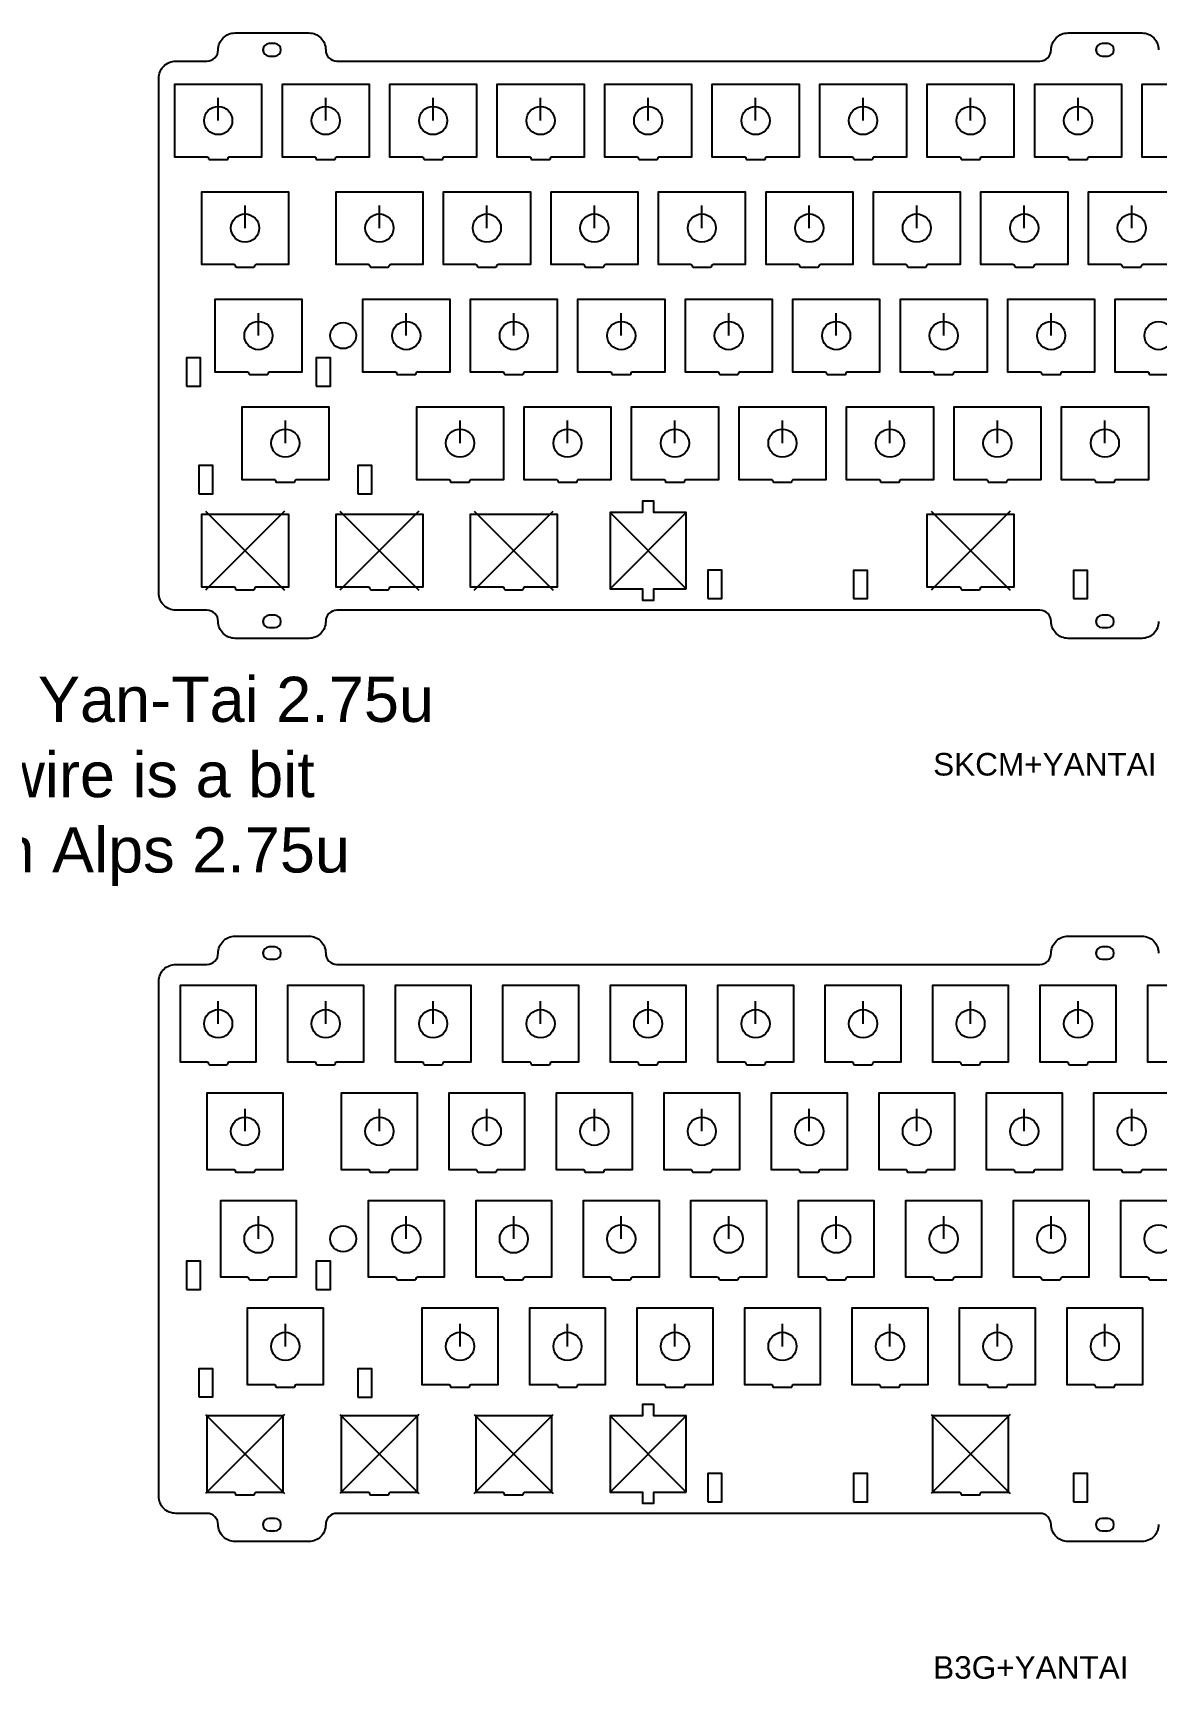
# Model space of a CAD drawing. Header units: millimetres. Extents: x 106 to 821, y 205 to 497.
# Drawn here: x 463.3 to 662.3, y 205.1 to 496.7 of the extents above; entities that cross this region are included whole.
import ezdxf

# ---------------------------------------------------------------- set-up
doc = ezdxf.new("R2010")
doc.units = ezdxf.units.MM
doc.layers.get('Defpoints').update_dxf_attribs({"color": 1})
doc.layers.add('Cmts', color=3, linetype='Continuous')
doc.styles.get("Standard").update_dxf_attribs({"font": 'arial.ttf'})

msp = doc.modelspace()

# ---------------------------------------------------------------- linework, layer by layer
for p, q in [((496.1, 481.18), (496.1, 485.18)), ((515.15, 481.18), (515.15, 485.18)), ((534.2, 481.18), (534.2, 485.18)), ((553.25, 481.18), (553.25, 485.18)), ((572.3, 481.18), (572.3, 485.18)), ((591.35, 481.18), (591.35, 485.18)), ((610.4, 481.18), (610.4, 485.18)), ((629.45, 481.18), (629.45, 485.18)), ((648.5, 481.18), (648.5, 485.18)), ((500.86, 462.13), (500.86, 466.13)), ((524.67, 462.13), (524.67, 466.13)), ((543.72, 462.13), (543.72, 466.13)), ((562.77, 462.13), (562.77, 466.13)), ((581.82, 462.13), (581.82, 466.13)), ((600.87, 462.13), (600.87, 466.13)), ((619.92, 462.13), (619.92, 466.13)), ((638.97, 462.13), (638.97, 466.13)), ((658.02, 462.13), (658.02, 466.13)), ((529.44, 443.08), (529.44, 447.08)), ((548.49, 443.08), (548.49, 447.08)), ((567.54, 443.08), (567.54, 447.08)), ((586.59, 443.08), (586.59, 447.08)), ((605.64, 443.08), (605.64, 447.08)), ((624.69, 443.08), (624.69, 447.08)), ((643.74, 443.08), (643.74, 447.08)), ((538.96, 424.03), (538.96, 428.03)), ((558.01, 424.03), (558.01, 428.03)), ((577.06, 424.03), (577.06, 428.03)), ((596.11, 424.03), (596.11, 428.03)), ((615.16, 424.03), (615.16, 428.03)), ((634.21, 424.03), (634.21, 428.03)), ((653.26, 424.03), (653.26, 428.03)), ((496.1, 321.18), (496.1, 325.18)), ((515.15, 321.18), (515.15, 325.18)), ((534.2, 321.18), (534.2, 325.18)), ((553.25, 321.18), (553.25, 325.18)), ((572.3, 321.18), (572.3, 325.18)), ((591.35, 321.18), (591.35, 325.18)), ((610.4, 321.18), (610.4, 325.18)), ((629.45, 321.18), (629.45, 325.18)), ((648.5, 321.18), (648.5, 325.18)), ((500.86, 302.13), (500.86, 306.13)), ((524.67, 302.13), (524.67, 306.13)), ((543.72, 302.13), (543.72, 306.13)), ((562.77, 302.13), (562.77, 306.13)), ((581.82, 302.13), (581.82, 306.13)), ((600.87, 302.13), (600.87, 306.13)), ((619.92, 302.13), (619.92, 306.13)), ((638.97, 302.13), (638.97, 306.13)), ((658.02, 302.13), (658.02, 306.13)), ((529.44, 283.08), (529.44, 287.08)), ((548.49, 283.08), (548.49, 287.08)), ((567.54, 283.08), (567.54, 287.08)), ((586.59, 283.08), (586.59, 287.08)), ((605.64, 283.08), (605.64, 287.08)), ((624.69, 283.08), (624.69, 287.08)), ((643.74, 283.08), (643.74, 287.08)), ((538.96, 264.03), (538.96, 268.03)), ((558.01, 264.03), (558.01, 268.03)), ((577.06, 264.03), (577.06, 268.03)), ((596.11, 264.03), (596.11, 268.03)), ((615.16, 264.03), (615.16, 268.03)), ((634.21, 264.03), (634.21, 268.03)), ((653.26, 264.03), (653.26, 268.03))]:
    msp.add_line(p, q)
at = {"color": 3}
for p, q in [((503.24, 443.08), (503.24, 447.08)), ((508, 424.03), (508, 428.03)), ((503.24, 283.08), (503.24, 287.08)), ((508, 264.03), (508, 268.03))]:
    msp.add_line(p, q, dxfattribs=at)
for points in [[(662.79, 392.45, -0.414214), (659.79, 389.45), (646.74, 389.45, -0.414214), (643.74, 392.45), (643.74, 392.45, 0.414214), (641.74, 394.45), (517.15, 394.45, 0.414214), (515.15, 392.45), (515.15, 392.45, -0.414214), (512.15, 389.45), (499.1, 389.45, -0.414214), (496.1, 392.45), (496.1, 392.45, 0.414214), (494.1, 394.45), (488.57, 394.45, -0.414214), (485.57, 397.45), (485.57, 488.7, -0.414214), (488.57, 491.7), (494.1, 491.7, 0.414214), (496.1, 493.7), (496.1, 493.7, -0.414214), (499.1, 496.7), (512.15, 496.7, -0.414214), (515.15, 493.7), (515.15, 493.7, 0.414214), (517.15, 491.7), (641.74, 491.7, 0.414214), (643.74, 493.7), (643.74, 493.7, -0.414214), (646.74, 496.7), (659.79, 496.7, -0.414214), (662.79, 493.7)], [(662.79, 232.45, -0.414214), (659.79, 229.45), (646.74, 229.45, -0.414214), (643.74, 232.45), (643.74, 232.45, 0.414214), (641.74, 234.45), (517.15, 234.45, 0.414214), (515.15, 232.45), (515.15, 232.45, -0.414214), (512.15, 229.45), (499.1, 229.45, -0.414214), (496.1, 232.45), (496.1, 232.45, 0.414214), (494.1, 234.45), (488.57, 234.45, -0.414214), (485.57, 237.45), (485.57, 328.7, -0.414214), (488.57, 331.7), (494.1, 331.7, 0.414214), (496.1, 333.7), (496.1, 333.7, -0.414214), (499.1, 336.7), (512.15, 336.7, -0.414214), (515.15, 333.7), (515.15, 333.7, 0.414214), (517.15, 331.7), (641.74, 331.7, 0.414214), (643.74, 333.7), (643.74, 333.7, -0.414214), (646.74, 336.7), (659.79, 336.7, -0.414214), (662.79, 333.7)]]:
    msp.add_lwpolyline(points, format="xyb")
for points in [[(506.12, 492.6, 1), (506.12, 494.8), (505.12, 494.8, 1), (505.12, 492.6)], [(653.76, 492.6, 1), (653.76, 494.8), (652.76, 494.8, 1), (652.76, 492.6)], [(503.86, 487.57), (503.86, 487.57), (488.36, 487.57), (488.36, 487.57), (488.36, 474.77), (488.36, 474.77), (494.11, 474.77, -0.414214), (494.36, 474.52), (494.36, 474.52, 0.414214), (494.61, 474.27), (497.61, 474.27, 0.414214), (497.86, 474.52), (497.86, 474.52, -0.414214), (498.11, 474.77), (503.86, 474.77), (503.86, 474.77)], [(522.91, 487.57), (522.91, 487.57), (507.41, 487.57), (507.41, 487.57), (507.41, 474.77), (507.41, 474.77), (513.16, 474.77, -0.414214), (513.41, 474.52), (513.41, 474.52, 0.414214), (513.66, 474.27), (516.66, 474.27, 0.414214), (516.91, 474.52), (516.91, 474.52, -0.414214), (517.16, 474.77), (522.91, 474.77), (522.91, 474.77)], [(541.96, 487.57), (541.96, 487.57), (526.46, 487.57), (526.46, 487.57), (526.46, 474.77), (526.46, 474.77), (532.21, 474.77, -0.414214), (532.46, 474.52), (532.46, 474.52, 0.414214), (532.71, 474.27), (535.71, 474.27, 0.414214), (535.96, 474.52), (535.96, 474.52, -0.414214), (536.21, 474.77), (541.96, 474.77), (541.96, 474.77)], [(561.01, 487.57), (561.01, 487.57), (545.51, 487.57), (545.51, 487.57), (545.51, 474.77), (545.51, 474.77), (551.26, 474.77, -0.414214), (551.51, 474.52), (551.51, 474.52, 0.414214), (551.76, 474.27), (554.76, 474.27, 0.414214), (555.01, 474.52), (555.01, 474.52, -0.414214), (555.26, 474.77), (561.01, 474.77), (561.01, 474.77)], [(580.06, 487.57), (580.06, 487.57), (564.56, 487.57), (564.56, 487.57), (564.56, 474.77), (564.56, 474.77), (570.31, 474.77, -0.414214), (570.56, 474.52), (570.56, 474.52, 0.414214), (570.81, 474.27), (573.81, 474.27, 0.414214), (574.06, 474.52), (574.06, 474.52, -0.414214), (574.31, 474.77), (580.06, 474.77), (580.06, 474.77)], [(599.11, 487.57), (599.11, 487.57), (583.61, 487.57), (583.61, 487.57), (583.61, 474.77), (583.61, 474.77), (589.36, 474.77, -0.414214), (589.61, 474.52), (589.61, 474.52, 0.414214), (589.86, 474.27), (592.86, 474.27, 0.414214), (593.11, 474.52), (593.11, 474.52, -0.414214), (593.36, 474.77), (599.11, 474.77), (599.11, 474.77)], [(618.16, 487.57), (618.16, 487.57), (602.66, 487.57), (602.66, 487.57), (602.66, 474.77), (602.66, 474.77), (608.41, 474.77, -0.414214), (608.66, 474.52), (608.66, 474.52, 0.414214), (608.91, 474.27), (611.91, 474.27, 0.414214), (612.16, 474.52), (612.16, 474.52, -0.414214), (612.41, 474.77), (618.16, 474.77), (618.16, 474.77)], [(637.21, 487.57), (637.21, 487.57), (621.71, 487.57), (621.71, 487.57), (621.71, 474.77), (621.71, 474.77), (627.46, 474.77, -0.414214), (627.71, 474.52), (627.71, 474.52, 0.414214), (627.96, 474.27), (630.96, 474.27, 0.414214), (631.21, 474.52), (631.21, 474.52, -0.414214), (631.46, 474.77), (637.21, 474.77), (637.21, 474.77)], [(656.26, 487.57), (656.26, 487.57), (640.76, 487.57), (640.76, 487.57), (640.76, 474.77), (640.76, 474.77), (646.51, 474.77, -0.414214), (646.76, 474.52), (646.76, 474.52, 0.414214), (647.01, 474.27), (650.01, 474.27, 0.414214), (650.26, 474.52), (650.26, 474.52, -0.414214), (650.51, 474.77), (656.26, 474.77), (656.26, 474.77)], [(675.31, 487.57), (675.31, 487.57), (659.81, 487.57), (659.81, 487.57), (659.81, 474.77), (659.81, 474.77), (665.56, 474.77, -0.414214), (665.81, 474.52), (665.81, 474.52, 0.414214), (666.06, 474.27), (669.06, 474.27, 0.414214), (669.31, 474.52), (669.31, 474.52, -0.414214), (669.56, 474.77), (675.31, 474.77), (675.31, 474.77)], [(508.62, 468.52), (508.62, 468.52), (493.12, 468.52), (493.12, 468.52), (493.12, 455.72), (493.12, 455.72), (498.87, 455.72, -0.414214), (499.12, 455.47), (499.12, 455.47, 0.414214), (499.37, 455.22), (502.37, 455.22, 0.414214), (502.62, 455.47), (502.62, 455.47, -0.414214), (502.87, 455.72), (508.62, 455.72), (508.62, 455.72)], [(532.44, 468.52), (532.44, 468.52), (516.94, 468.52), (516.94, 468.52), (516.94, 455.72), (516.94, 455.72), (522.69, 455.72, -0.414214), (522.94, 455.47), (522.94, 455.47, 0.414214), (523.19, 455.22), (526.19, 455.22, 0.414214), (526.44, 455.47), (526.44, 455.47, -0.414214), (526.69, 455.72), (532.44, 455.72), (532.44, 455.72)], [(551.49, 468.52), (551.49, 468.52), (535.99, 468.52), (535.99, 468.52), (535.99, 455.72), (535.99, 455.72), (541.74, 455.72, -0.414214), (541.99, 455.47), (541.99, 455.47, 0.414214), (542.24, 455.22), (545.24, 455.22, 0.414214), (545.49, 455.47), (545.49, 455.47, -0.414214), (545.74, 455.72), (551.49, 455.72), (551.49, 455.72)], [(570.54, 468.52), (570.54, 468.52), (555.04, 468.52), (555.04, 468.52), (555.04, 455.72), (555.04, 455.72), (560.79, 455.72, -0.414214), (561.04, 455.47), (561.04, 455.47, 0.414214), (561.29, 455.22), (564.29, 455.22, 0.414214), (564.54, 455.47), (564.54, 455.47, -0.414214), (564.79, 455.72), (570.54, 455.72), (570.54, 455.72)], [(589.59, 468.52), (589.59, 468.52), (574.09, 468.52), (574.09, 468.52), (574.09, 455.72), (574.09, 455.72), (579.84, 455.72, -0.414214), (580.09, 455.47), (580.09, 455.47, 0.414214), (580.34, 455.22), (583.34, 455.22, 0.414214), (583.59, 455.47), (583.59, 455.47, -0.414214), (583.84, 455.72), (589.59, 455.72), (589.59, 455.72)], [(608.64, 468.52), (608.64, 468.52), (593.14, 468.52), (593.14, 468.52), (593.14, 455.72), (593.14, 455.72), (598.89, 455.72, -0.414214), (599.14, 455.47), (599.14, 455.47, 0.414214), (599.39, 455.22), (602.39, 455.22, 0.414214), (602.64, 455.47), (602.64, 455.47, -0.414214), (602.89, 455.72), (608.64, 455.72), (608.64, 455.72)], [(627.69, 468.52), (627.69, 468.52), (612.19, 468.52), (612.19, 468.52), (612.19, 455.72), (612.19, 455.72), (617.94, 455.72, -0.414214), (618.19, 455.47), (618.19, 455.47, 0.414214), (618.44, 455.22), (621.44, 455.22, 0.414214), (621.69, 455.47), (621.69, 455.47, -0.414214), (621.94, 455.72), (627.69, 455.72), (627.69, 455.72)], [(646.74, 468.52), (646.74, 468.52), (631.24, 468.52), (631.24, 468.52), (631.24, 455.72), (631.24, 455.72), (636.99, 455.72, -0.414214), (637.24, 455.47), (637.24, 455.47, 0.414214), (637.49, 455.22), (640.49, 455.22, 0.414214), (640.74, 455.47), (640.74, 455.47, -0.414214), (640.99, 455.72), (646.74, 455.72), (646.74, 455.72)], [(665.79, 468.52), (665.79, 468.52), (650.29, 468.52), (650.29, 468.52), (650.29, 455.72), (650.29, 455.72), (656.04, 455.72, -0.414214), (656.29, 455.47), (656.29, 455.47, 0.414214), (656.54, 455.22), (659.54, 455.22, 0.414214), (659.79, 455.47), (659.79, 455.47, -0.414214), (660.04, 455.72), (665.79, 455.72), (665.79, 455.72)], [(511, 449.47), (511, 449.47), (495.5, 449.47), (495.5, 449.47), (495.5, 436.67), (495.5, 436.67), (501.25, 436.67, -0.414214), (501.5, 436.42), (501.5, 436.42, 0.414214), (501.75, 436.17), (504.75, 436.17, 0.414214), (505, 436.42), (505, 436.42, -0.414214), (505.25, 436.67), (511, 436.67), (511, 436.67)], [(537.2, 449.47), (537.2, 449.47), (521.7, 449.47), (521.7, 449.47), (521.7, 436.67), (521.7, 436.67), (527.45, 436.67, -0.414214), (527.7, 436.42), (527.7, 436.42, 0.414214), (527.95, 436.17), (530.95, 436.17, 0.414214), (531.2, 436.42), (531.2, 436.42, -0.414214), (531.45, 436.67), (537.2, 436.67), (537.2, 436.67)], [(556.25, 449.47), (556.25, 449.47), (540.75, 449.47), (540.75, 449.47), (540.75, 436.67), (540.75, 436.67), (546.5, 436.67, -0.414214), (546.75, 436.42), (546.75, 436.42, 0.414214), (547, 436.17), (550, 436.17, 0.414214), (550.25, 436.42), (550.25, 436.42, -0.414214), (550.5, 436.67), (556.25, 436.67), (556.25, 436.67)], [(575.3, 449.47), (575.3, 449.47), (559.8, 449.47), (559.8, 449.47), (559.8, 436.67), (559.8, 436.67), (565.55, 436.67, -0.414214), (565.8, 436.42), (565.8, 436.42, 0.414214), (566.05, 436.17), (569.05, 436.17, 0.414214), (569.3, 436.42), (569.3, 436.42, -0.414214), (569.55, 436.67), (575.3, 436.67), (575.3, 436.67)], [(594.35, 449.47), (594.35, 449.47), (578.85, 449.47), (578.85, 449.47), (578.85, 436.67), (578.85, 436.67), (584.6, 436.67, -0.414214), (584.85, 436.42), (584.85, 436.42, 0.414214), (585.1, 436.17), (588.1, 436.17, 0.414214), (588.35, 436.42), (588.35, 436.42, -0.414214), (588.6, 436.67), (594.35, 436.67), (594.35, 436.67)], [(613.4, 449.47), (613.4, 449.47), (597.9, 449.47), (597.9, 449.47), (597.9, 436.67), (597.9, 436.67), (603.65, 436.67, -0.414214), (603.9, 436.42), (603.9, 436.42, 0.414214), (604.15, 436.17), (607.15, 436.17, 0.414214), (607.4, 436.42), (607.4, 436.42, -0.414214), (607.65, 436.67), (613.4, 436.67), (613.4, 436.67)], [(632.45, 449.47), (632.45, 449.47), (616.95, 449.47), (616.95, 449.47), (616.95, 436.67), (616.95, 436.67), (622.7, 436.67, -0.414214), (622.95, 436.42), (622.95, 436.42, 0.414214), (623.2, 436.17), (626.2, 436.17, 0.414214), (626.45, 436.42), (626.45, 436.42, -0.414214), (626.7, 436.67), (632.45, 436.67), (632.45, 436.67)], [(651.5, 449.47), (651.5, 449.47), (636, 449.47), (636, 449.47), (636, 436.67), (636, 436.67), (641.75, 436.67, -0.414214), (642, 436.42), (642, 436.42, 0.414214), (642.25, 436.17), (645.25, 436.17, 0.414214), (645.5, 436.42), (645.5, 436.42, -0.414214), (645.75, 436.67), (651.5, 436.67), (651.5, 436.67)], [(670.55, 449.47), (670.55, 449.47), (655.05, 449.47), (655.05, 449.47), (655.05, 436.67), (655.05, 436.67), (660.8, 436.67, -0.414214), (661.05, 436.42), (661.05, 436.42, 0.414214), (661.3, 436.17), (664.3, 436.17, 0.414214), (664.55, 436.42), (664.55, 436.42, -0.414214), (664.8, 436.67), (670.55, 436.67), (670.55, 436.67)], [(515.77, 430.42), (515.77, 430.42), (500.27, 430.42), (500.27, 430.42), (500.27, 417.62), (500.27, 417.62), (506.02, 417.62, -0.414214), (506.27, 417.37), (506.27, 417.37, 0.414214), (506.52, 417.12), (509.52, 417.12, 0.414214), (509.77, 417.37), (509.77, 417.37, -0.414214), (510.02, 417.62), (515.77, 417.62), (515.77, 417.62)], [(546.72, 430.42), (546.72, 430.42), (531.22, 430.42), (531.22, 430.42), (531.22, 417.62), (531.22, 417.62), (536.97, 417.62, -0.414214), (537.22, 417.37), (537.22, 417.37, 0.414214), (537.47, 417.12), (540.47, 417.12, 0.414214), (540.72, 417.37), (540.72, 417.37, -0.414214), (540.97, 417.62), (546.72, 417.62), (546.72, 417.62)], [(565.77, 430.42), (565.77, 430.42), (550.27, 430.42), (550.27, 430.42), (550.27, 417.62), (550.27, 417.62), (556.02, 417.62, -0.414214), (556.27, 417.37), (556.27, 417.37, 0.414214), (556.52, 417.12), (559.52, 417.12, 0.414214), (559.77, 417.37), (559.77, 417.37, -0.414214), (560.02, 417.62), (565.77, 417.62), (565.77, 417.62)], [(584.82, 430.42), (584.82, 430.42), (569.32, 430.42), (569.32, 430.42), (569.32, 417.62), (569.32, 417.62), (575.07, 417.62, -0.414214), (575.32, 417.37), (575.32, 417.37, 0.414214), (575.57, 417.12), (578.57, 417.12, 0.414214), (578.82, 417.37), (578.82, 417.37, -0.414214), (579.07, 417.62), (584.82, 417.62), (584.82, 417.62)], [(603.87, 430.42), (603.87, 430.42), (588.37, 430.42), (588.37, 430.42), (588.37, 417.62), (588.37, 417.62), (594.12, 417.62, -0.414214), (594.37, 417.37), (594.37, 417.37, 0.414214), (594.62, 417.12), (597.62, 417.12, 0.414214), (597.87, 417.37), (597.87, 417.37, -0.414214), (598.12, 417.62), (603.87, 417.62), (603.87, 417.62)], [(622.92, 430.42), (622.92, 430.42), (607.42, 430.42), (607.42, 430.42), (607.42, 417.62), (607.42, 417.62), (613.17, 417.62, -0.414214), (613.42, 417.37), (613.42, 417.37, 0.414214), (613.67, 417.12), (616.67, 417.12, 0.414214), (616.92, 417.37), (616.92, 417.37, -0.414214), (617.17, 417.62), (622.92, 417.62), (622.92, 417.62)], [(641.97, 430.42), (641.97, 430.42), (626.47, 430.42), (626.47, 430.42), (626.47, 417.62), (626.47, 417.62), (632.22, 417.62, -0.414214), (632.47, 417.37), (632.47, 417.37, 0.414214), (632.72, 417.12), (635.72, 417.12, 0.414214), (635.97, 417.37), (635.97, 417.37, -0.414214), (636.22, 417.62), (641.97, 417.62), (641.97, 417.62)], [(661.02, 430.42), (661.02, 430.42), (645.52, 430.42), (645.52, 430.42), (645.52, 417.62), (645.52, 417.62), (651.27, 417.62, -0.414214), (651.52, 417.37), (651.52, 417.37, 0.414214), (651.77, 417.12), (654.77, 417.12, 0.414214), (655.02, 417.37), (655.02, 417.37, -0.414214), (655.27, 417.62), (661.02, 417.62), (661.02, 417.62)], [(508.62, 411.37), (508.62, 411.37), (493.12, 411.37), (493.12, 411.37), (493.12, 398.57), (493.12, 398.57), (498.87, 398.57, -0.414214), (499.12, 398.32), (499.12, 398.32, 0.414214), (499.37, 398.07), (502.37, 398.07, 0.414214), (502.62, 398.32), (502.62, 398.32, -0.414214), (502.87, 398.57), (508.62, 398.57), (508.62, 398.57)], [(532.44, 411.37), (532.44, 411.37), (516.94, 411.37), (516.94, 411.37), (516.94, 398.57), (516.94, 398.57), (522.69, 398.57, -0.414214), (522.94, 398.32), (522.94, 398.32, 0.414214), (523.19, 398.07), (526.19, 398.07, 0.414214), (526.44, 398.32), (526.44, 398.32, -0.414214), (526.69, 398.57), (532.44, 398.57), (532.44, 398.57)], [(556.25, 411.37), (556.25, 411.37), (540.75, 411.37), (540.75, 411.37), (540.75, 398.57), (540.75, 398.57), (546.5, 398.57, -0.414214), (546.75, 398.32), (546.75, 398.32, 0.414214), (547, 398.07), (550, 398.07, 0.414214), (550.25, 398.32), (550.25, 398.32, -0.414214), (550.5, 398.57), (556.25, 398.57), (556.25, 398.57)], [(637.21, 411.37), (637.21, 411.37), (621.71, 411.37), (621.71, 411.37), (621.71, 398.57), (621.71, 398.57), (627.46, 398.57, -0.414214), (627.71, 398.32), (627.71, 398.32, 0.414214), (627.96, 398.07), (630.96, 398.07, 0.414214), (631.21, 398.32), (631.21, 398.32, -0.414214), (631.46, 398.57), (637.21, 398.57), (637.21, 398.57)], [(506.12, 391.35, 1), (506.12, 393.55), (505.12, 393.55, 1), (505.12, 391.35)], [(653.76, 391.35, 1), (653.76, 393.55), (652.76, 393.55, 1), (652.76, 391.35)], [(506.12, 332.6, 1), (506.12, 334.8), (505.12, 334.8, 1), (505.12, 332.6)], [(653.76, 332.6, 1), (653.76, 334.8), (652.76, 334.8, 1), (652.76, 332.6)], [(497.6, 313.93, 0.414214), (497.85, 314.18), (497.85, 314.18, -0.414214), (498.1, 314.43), (502.85, 314.43), (502.85, 327.93), (489.35, 327.93), (489.35, 314.43), (494.1, 314.43, -0.414214), (494.35, 314.18), (494.35, 314.18, 0.414214), (494.6, 313.93)], [(516.65, 313.93, 0.414214), (516.9, 314.18), (516.9, 314.18, -0.414214), (517.15, 314.43), (521.9, 314.43), (521.9, 327.93), (508.4, 327.93), (508.4, 314.43), (513.15, 314.43, -0.414214), (513.4, 314.18), (513.4, 314.18, 0.414214), (513.65, 313.93)], [(535.7, 313.93, 0.414214), (535.95, 314.18), (535.95, 314.18, -0.414214), (536.2, 314.43), (540.95, 314.43), (540.95, 327.93), (527.45, 327.93), (527.45, 314.43), (532.2, 314.43, -0.414214), (532.45, 314.18), (532.45, 314.18, 0.414214), (532.7, 313.93)], [(554.75, 313.93, 0.414214), (555, 314.18), (555, 314.18, -0.414214), (555.25, 314.43), (560, 314.43), (560, 327.93), (546.5, 327.93), (546.5, 314.43), (551.25, 314.43, -0.414214), (551.5, 314.18), (551.5, 314.18, 0.414214), (551.75, 313.93)], [(573.8, 313.93, 0.414214), (574.05, 314.18), (574.05, 314.18, -0.414214), (574.3, 314.43), (579.05, 314.43), (579.05, 327.93), (565.55, 327.93), (565.55, 314.43), (570.3, 314.43, -0.414214), (570.55, 314.18), (570.55, 314.18, 0.414214), (570.8, 313.93)], [(592.85, 313.93, 0.414214), (593.1, 314.18), (593.1, 314.18, -0.414214), (593.35, 314.43), (598.1, 314.43), (598.1, 327.93), (584.6, 327.93), (584.6, 314.43), (589.35, 314.43, -0.414214), (589.6, 314.18), (589.6, 314.18, 0.414214), (589.85, 313.93)], [(611.9, 313.93, 0.414214), (612.15, 314.18), (612.15, 314.18, -0.414214), (612.4, 314.43), (617.15, 314.43), (617.15, 327.93), (603.65, 327.93), (603.65, 314.43), (608.4, 314.43, -0.414214), (608.65, 314.18), (608.65, 314.18, 0.414214), (608.9, 313.93)], [(630.95, 313.93, 0.414214), (631.2, 314.18), (631.2, 314.18, -0.414214), (631.45, 314.43), (636.2, 314.43), (636.2, 327.93), (622.7, 327.93), (622.7, 314.43), (627.45, 314.43, -0.414214), (627.7, 314.18), (627.7, 314.18, 0.414214), (627.95, 313.93)], [(650, 313.93, 0.414214), (650.25, 314.18), (650.25, 314.18, -0.414214), (650.5, 314.43), (655.25, 314.43), (655.25, 327.93), (641.75, 327.93), (641.75, 314.43), (646.5, 314.43, -0.414214), (646.75, 314.18), (646.75, 314.18, 0.414214), (647, 313.93)], [(669.05, 313.93, 0.414214), (669.3, 314.18), (669.3, 314.18, -0.414214), (669.55, 314.43), (674.3, 314.43), (674.3, 327.93), (660.8, 327.93), (660.8, 314.43), (665.55, 314.43, -0.414214), (665.8, 314.18), (665.8, 314.18, 0.414214), (666.05, 313.93)], [(502.36, 294.88, 0.414214), (502.61, 295.13), (502.61, 295.13, -0.414214), (502.86, 295.38), (507.61, 295.38), (507.61, 308.88), (494.11, 308.88), (494.11, 295.38), (498.86, 295.38, -0.414214), (499.11, 295.13), (499.11, 295.13, 0.414214), (499.36, 294.88)], [(526.17, 294.88, 0.414214), (526.42, 295.13), (526.42, 295.13, -0.414214), (526.67, 295.38), (531.42, 295.38), (531.42, 308.88), (517.92, 308.88), (517.92, 295.38), (522.67, 295.38, -0.414214), (522.92, 295.13), (522.92, 295.13, 0.414214), (523.17, 294.88)], [(545.22, 294.88, 0.414214), (545.47, 295.13), (545.47, 295.13, -0.414214), (545.72, 295.38), (550.47, 295.38), (550.47, 308.88), (536.97, 308.88), (536.97, 295.38), (541.72, 295.38, -0.414214), (541.97, 295.13), (541.97, 295.13, 0.414214), (542.22, 294.88)], [(564.27, 294.88, 0.414214), (564.52, 295.13), (564.52, 295.13, -0.414214), (564.77, 295.38), (569.52, 295.38), (569.52, 308.88), (556.02, 308.88), (556.02, 295.38), (560.77, 295.38, -0.414214), (561.02, 295.13), (561.02, 295.13, 0.414214), (561.27, 294.88)], [(583.32, 294.88, 0.414214), (583.57, 295.13), (583.57, 295.13, -0.414214), (583.82, 295.38), (588.57, 295.38), (588.57, 308.88), (575.07, 308.88), (575.07, 295.38), (579.82, 295.38, -0.414214), (580.07, 295.13), (580.07, 295.13, 0.414214), (580.32, 294.88)], [(602.37, 294.88, 0.414214), (602.62, 295.13), (602.62, 295.13, -0.414214), (602.87, 295.38), (607.62, 295.38), (607.62, 308.88), (594.12, 308.88), (594.12, 295.38), (598.87, 295.38, -0.414214), (599.12, 295.13), (599.12, 295.13, 0.414214), (599.37, 294.88)], [(621.42, 294.88, 0.414214), (621.67, 295.13), (621.67, 295.13, -0.414214), (621.92, 295.38), (626.67, 295.38), (626.67, 308.88), (613.17, 308.88), (613.17, 295.38), (617.92, 295.38, -0.414214), (618.17, 295.13), (618.17, 295.13, 0.414214), (618.42, 294.88)], [(640.47, 294.88, 0.414214), (640.72, 295.13), (640.72, 295.13, -0.414214), (640.97, 295.38), (645.72, 295.38), (645.72, 308.88), (632.22, 308.88), (632.22, 295.38), (636.97, 295.38, -0.414214), (637.22, 295.13), (637.22, 295.13, 0.414214), (637.47, 294.88)], [(659.52, 294.88, 0.414214), (659.77, 295.13), (659.77, 295.13, -0.414214), (660.02, 295.38), (664.77, 295.38), (664.77, 308.88), (651.27, 308.88), (651.27, 295.38), (656.02, 295.38, -0.414214), (656.27, 295.13), (656.27, 295.13, 0.414214), (656.52, 294.88)], [(504.74, 275.83, 0.414214), (504.99, 276.08), (504.99, 276.08, -0.414214), (505.24, 276.33), (509.99, 276.33), (509.99, 289.83), (496.49, 289.83), (496.49, 276.33), (501.24, 276.33, -0.414214), (501.49, 276.08), (501.49, 276.08, 0.414214), (501.74, 275.83)], [(530.94, 275.83, 0.414214), (531.19, 276.08), (531.19, 276.08, -0.414214), (531.44, 276.33), (536.19, 276.33), (536.19, 289.83), (522.69, 289.83), (522.69, 276.33), (527.44, 276.33, -0.414214), (527.69, 276.08), (527.69, 276.08, 0.414214), (527.94, 275.83)], [(549.99, 275.83, 0.414214), (550.24, 276.08), (550.24, 276.08, -0.414214), (550.49, 276.33), (555.24, 276.33), (555.24, 289.83), (541.74, 289.83), (541.74, 276.33), (546.49, 276.33, -0.414214), (546.74, 276.08), (546.74, 276.08, 0.414214), (546.99, 275.83)], [(569.04, 275.83, 0.414214), (569.29, 276.08), (569.29, 276.08, -0.414214), (569.54, 276.33), (574.29, 276.33), (574.29, 289.83), (560.79, 289.83), (560.79, 276.33), (565.54, 276.33, -0.414214), (565.79, 276.08), (565.79, 276.08, 0.414214), (566.04, 275.83)], [(588.09, 275.83, 0.414214), (588.34, 276.08), (588.34, 276.08, -0.414214), (588.59, 276.33), (593.34, 276.33), (593.34, 289.83), (579.84, 289.83), (579.84, 276.33), (584.59, 276.33, -0.414214), (584.84, 276.08), (584.84, 276.08, 0.414214), (585.09, 275.83)], [(607.14, 275.83, 0.414214), (607.39, 276.08), (607.39, 276.08, -0.414214), (607.64, 276.33), (612.39, 276.33), (612.39, 289.83), (598.89, 289.83), (598.89, 276.33), (603.64, 276.33, -0.414214), (603.89, 276.08), (603.89, 276.08, 0.414214), (604.14, 275.83)], [(626.19, 275.83, 0.414214), (626.44, 276.08), (626.44, 276.08, -0.414214), (626.69, 276.33), (631.44, 276.33), (631.44, 289.83), (617.94, 289.83), (617.94, 276.33), (622.69, 276.33, -0.414214), (622.94, 276.08), (622.94, 276.08, 0.414214), (623.19, 275.83)], [(645.24, 275.83, 0.414214), (645.49, 276.08), (645.49, 276.08, -0.414214), (645.74, 276.33), (650.49, 276.33), (650.49, 289.83), (636.99, 289.83), (636.99, 276.33), (641.74, 276.33, -0.414214), (641.99, 276.08), (641.99, 276.08, 0.414214), (642.24, 275.83)], [(664.29, 275.83, 0.414214), (664.54, 276.08), (664.54, 276.08, -0.414214), (664.79, 276.33), (669.54, 276.33), (669.54, 289.83), (656.04, 289.83), (656.04, 276.33), (660.79, 276.33, -0.414214), (661.04, 276.08), (661.04, 276.08, 0.414214), (661.29, 275.83)], [(509.5, 256.78, 0.414214), (509.75, 257.03), (509.75, 257.03, -0.414214), (510, 257.28), (514.75, 257.28), (514.75, 270.78), (501.25, 270.78), (501.25, 257.28), (506, 257.28, -0.414214), (506.25, 257.03), (506.25, 257.03, 0.414214), (506.5, 256.78)], [(540.46, 256.78, 0.414214), (540.71, 257.03), (540.71, 257.03, -0.414214), (540.96, 257.28), (545.71, 257.28), (545.71, 270.78), (532.21, 270.78), (532.21, 257.28), (536.96, 257.28, -0.414214), (537.21, 257.03), (537.21, 257.03, 0.414214), (537.46, 256.78)], [(559.51, 256.78, 0.414214), (559.76, 257.03), (559.76, 257.03, -0.414214), (560.01, 257.28), (564.76, 257.28), (564.76, 270.78), (551.26, 270.78), (551.26, 257.28), (556.01, 257.28, -0.414214), (556.26, 257.03), (556.26, 257.03, 0.414214), (556.51, 256.78)], [(578.56, 256.78, 0.414214), (578.81, 257.03), (578.81, 257.03, -0.414214), (579.06, 257.28), (583.81, 257.28), (583.81, 270.78), (570.31, 270.78), (570.31, 257.28), (575.06, 257.28, -0.414214), (575.31, 257.03), (575.31, 257.03, 0.414214), (575.56, 256.78)], [(597.61, 256.78, 0.414214), (597.86, 257.03), (597.86, 257.03, -0.414214), (598.11, 257.28), (602.86, 257.28), (602.86, 270.78), (589.36, 270.78), (589.36, 257.28), (594.11, 257.28, -0.414214), (594.36, 257.03), (594.36, 257.03, 0.414214), (594.61, 256.78)], [(616.66, 256.78, 0.414214), (616.91, 257.03), (616.91, 257.03, -0.414214), (617.16, 257.28), (621.91, 257.28), (621.91, 270.78), (608.41, 270.78), (608.41, 257.28), (613.16, 257.28, -0.414214), (613.41, 257.03), (613.41, 257.03, 0.414214), (613.66, 256.78)], [(635.71, 256.78, 0.414214), (635.96, 257.03), (635.96, 257.03, -0.414214), (636.21, 257.28), (640.96, 257.28), (640.96, 270.78), (627.46, 270.78), (627.46, 257.28), (632.21, 257.28, -0.414214), (632.46, 257.03), (632.46, 257.03, 0.414214), (632.71, 256.78)], [(654.76, 256.78, 0.414214), (655.01, 257.03), (655.01, 257.03, -0.414214), (655.26, 257.28), (660.01, 257.28), (660.01, 270.78), (646.51, 270.78), (646.51, 257.28), (651.26, 257.28, -0.414214), (651.51, 257.03), (651.51, 257.03, 0.414214), (651.76, 256.78)], [(502.36, 237.73, 0.414214), (502.61, 237.98), (502.61, 237.98, -0.414214), (502.86, 238.23), (507.61, 238.23), (507.61, 251.73), (494.11, 251.73), (494.11, 238.23), (498.86, 238.23, -0.414214), (499.11, 237.98), (499.11, 237.98, 0.414214), (499.36, 237.73)], [(526.17, 237.73, 0.414214), (526.42, 237.98), (526.42, 237.98, -0.414214), (526.67, 238.23), (531.42, 238.23), (531.42, 251.73), (517.92, 251.73), (517.92, 238.23), (522.67, 238.23, -0.414214), (522.92, 237.98), (522.92, 237.98, 0.414214), (523.17, 237.73)], [(549.99, 237.73, 0.414214), (550.24, 237.98), (550.24, 237.98, -0.414214), (550.49, 238.23), (555.24, 238.23), (555.24, 251.73), (541.74, 251.73), (541.74, 238.23), (546.49, 238.23, -0.414214), (546.74, 237.98), (546.74, 237.98, 0.414214), (546.99, 237.73)], [(630.95, 237.73, 0.414214), (631.2, 237.98), (631.2, 237.98, -0.414214), (631.45, 238.23), (636.2, 238.23), (636.2, 251.73), (622.7, 251.73), (622.7, 238.23), (627.45, 238.23, -0.414214), (627.7, 237.98), (627.7, 237.98, 0.414214), (627.95, 237.73)], [(506.12, 231.35, 1), (506.12, 233.55), (505.12, 233.55, 1), (505.12, 231.35)], [(653.76, 231.35, 1), (653.76, 233.55), (652.76, 233.55, 1), (652.76, 231.35)]]:
    msp.add_lwpolyline(points, format="xyb", close=True)
for points in [[(490.49, 434.13), (492.99, 434.13), (492.99, 439.13), (490.49, 439.13)], [(513.49, 434.13), (515.99, 434.13), (515.99, 439.13), (513.49, 439.13)], [(492.65, 415.08), (495.15, 415.08), (495.15, 420.08), (492.65, 420.08)], [(520.86, 415.06), (523.36, 415.06), (523.36, 420.06), (520.86, 420.06)], [(579.05, 398.23), (579.05, 411.73), (573.3, 411.73), (573.3, 413.73), (572.3, 413.73), (571.3, 413.73), (571.3, 411.73), (565.55, 411.73), (565.55, 398.23), (571.3, 398.23), (571.3, 396.23), (572.3, 396.23), (573.3, 396.23), (573.3, 398.23)], [(582.89, 396.51), (585.39, 396.51), (585.39, 401.51), (582.89, 401.51)], [(608.7, 396.5), (611.2, 396.5), (611.2, 401.5), (608.7, 401.5)], [(647.7, 396.5), (650.2, 396.5), (650.2, 401.5), (647.7, 401.5)], [(490.49, 274.13), (492.99, 274.13), (492.99, 279.13), (490.49, 279.13)], [(513.49, 274.13), (515.99, 274.13), (515.99, 279.13), (513.49, 279.13)], [(492.65, 255.08), (495.15, 255.08), (495.15, 260.08), (492.65, 260.08)], [(520.86, 255.06), (523.36, 255.06), (523.36, 260.06), (520.86, 260.06)], [(579.05, 238.23), (579.05, 251.73), (573.3, 251.73), (573.3, 253.73), (572.3, 253.73), (571.3, 253.73), (571.3, 251.73), (565.55, 251.73), (565.55, 238.23), (571.3, 238.23), (571.3, 236.23), (572.3, 236.23), (573.3, 236.23), (573.3, 238.23)], [(582.89, 236.51), (585.39, 236.51), (585.39, 241.51), (582.89, 241.51)], [(608.7, 236.5), (611.2, 236.5), (611.2, 241.5), (608.7, 241.5)], [(647.7, 236.5), (650.2, 236.5), (650.2, 241.5), (647.7, 241.5)]]:
    msp.add_lwpolyline(points, close=True)
for centre, radius in [((496.1, 481.18), 2.5), ((515.15, 481.18), 2.5), ((534.2, 481.18), 2.5), ((553.25, 481.18), 2.5), ((572.3, 481.18), 2.5), ((591.35, 481.18), 2.5), ((610.4, 481.18), 2.5), ((629.45, 481.18), 2.5), ((648.5, 481.18), 2.5), ((500.86, 462.13), 2.5), ((524.67, 462.13), 2.5), ((543.72, 462.13), 2.5), ((562.77, 462.13), 2.5), ((581.82, 462.13), 2.5), ((600.87, 462.13), 2.5), ((619.92, 462.13), 2.5), ((638.97, 462.13), 2.5), ((658.02, 462.13), 2.5), ((518.24, 443.08), 2.3), ((529.44, 443.08), 2.5), ((548.49, 443.08), 2.5), ((567.54, 443.08), 2.5), ((586.59, 443.08), 2.5), ((605.64, 443.08), 2.5), ((624.69, 443.08), 2.5), ((643.74, 443.08), 2.5), ((662.79, 443.08), 2.5), ((538.96, 424.03), 2.5), ((558.01, 424.03), 2.5), ((577.06, 424.03), 2.5), ((596.11, 424.03), 2.5), ((615.16, 424.03), 2.5), ((634.21, 424.03), 2.5), ((653.26, 424.03), 2.5), ((496.1, 321.18), 2.5), ((515.15, 321.18), 2.5), ((534.2, 321.18), 2.5), ((553.25, 321.18), 2.5), ((572.3, 321.18), 2.5), ((591.35, 321.18), 2.5), ((610.4, 321.18), 2.5), ((629.45, 321.18), 2.5), ((648.5, 321.18), 2.5), ((500.86, 302.13), 2.5), ((524.67, 302.13), 2.5), ((543.72, 302.13), 2.5), ((562.77, 302.13), 2.5), ((581.82, 302.13), 2.5), ((600.87, 302.13), 2.5), ((619.92, 302.13), 2.5), ((638.97, 302.13), 2.5), ((658.02, 302.13), 2.5), ((518.24, 283.08), 2.3), ((529.44, 283.08), 2.5), ((548.49, 283.08), 2.5), ((567.54, 283.08), 2.5), ((586.59, 283.08), 2.5), ((605.64, 283.08), 2.5), ((624.69, 283.08), 2.5), ((643.74, 283.08), 2.5), ((662.79, 283.08), 2.5), ((538.96, 264.03), 2.5), ((558.01, 264.03), 2.5), ((577.06, 264.03), 2.5), ((596.11, 264.03), 2.5), ((615.16, 264.03), 2.5), ((634.21, 264.03), 2.5), ((653.26, 264.03), 2.5)]:
    msp.add_circle(centre, radius)
for centre in [(503.24, 443.08), (508, 424.03), (503.24, 283.08), (508, 264.03)]:
    msp.add_circle(centre, 2.5, dxfattribs=at)
at = {"layer": 'Cmts'}
for p, q in [((565.55, 411.73), (579.05, 398.23)), ((579.05, 411.73), (565.55, 398.23)), ((565.55, 251.73), (579.05, 238.23)), ((579.05, 251.73), (565.55, 238.23))]:
    msp.add_line(p, q, dxfattribs=at)
at = {"layer": 'Defpoints'}
for p, q in [((493.86, 411.98), (507.86, 397.98)), ((507.86, 411.98), (493.86, 397.98)), ((517.67, 411.98), (531.67, 397.98)), ((531.67, 411.98), (517.67, 397.98)), ((541.49, 411.98), (555.49, 397.98)), ((541.49, 397.98), (555.49, 411.98)), ((622.45, 411.98), (636.45, 397.98)), ((636.45, 411.98), (622.45, 397.98)), ((493.86, 251.98), (507.86, 237.98)), ((507.86, 251.98), (493.86, 237.98)), ((517.67, 251.98), (531.67, 237.98)), ((531.67, 251.98), (517.67, 237.98)), ((541.49, 251.98), (555.49, 237.98)), ((541.49, 237.98), (555.49, 251.98)), ((622.45, 251.98), (636.45, 237.98)), ((636.45, 251.98), (622.45, 237.98))]:
    msp.add_line(p, q, dxfattribs=at)

# ---------------------------------------------------------------- texts
at = {"layer": 'Cmts', "attachment_point": 1}
for s, insert, char_height in [('Notice: The Yan-Tai 2.75u shift stabs wire is a bit shorter than Alps 2.75u wires', (403.91, 382.65), 8), ('SKCM+YANTAI', (622.82, 369.15), 4), ('B3G+YANTAI', (622.82, 209.15), 4)]:
    msp.add_mtext_dynamic_manual_height_columns(s, width=138.7694, gutter_width=12.5, heights=[0], dxfattribs=dict(at, insert=insert, char_height=char_height))

doc.saveas('drawing.dxf')
